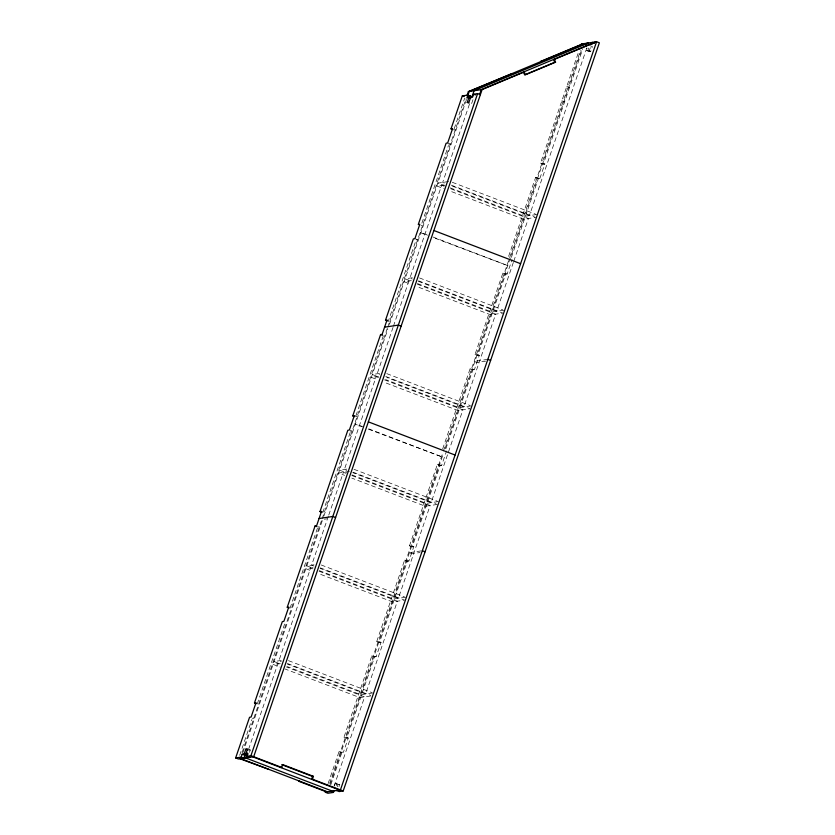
<?xml version="1.0" encoding="UTF-8"?>
<svg xmlns="http://www.w3.org/2000/svg" width="835" height="835" viewBox="0 0 835 835"><rect width="100%" height="100%" fill="white"/><g stroke="black" fill="none" stroke-linecap="round" stroke-linejoin="round"><path stroke-width="0.63" stroke-dasharray="4.17 3.13" d="M239.676 755.31L251.909 719.572M257.243 703.989L285.09 622.659L286.624 622.43M317.425 528.211L290.006 608.308L291.54 608.078M350.189 432.54L322.759 512.627L324.304 512.398L322.456 511.698M355.94 415.726L383.369 335.628L384.904 335.399M421.884 223.133L448.458 145.499M454.209 128.694L464.667 98.175M242.056 752.617L321.84 519.579M322.143 518.702L387.356 328.218M387.784 326.996L465.857 98.937M242.922 752.492L323.542 517.011M323.855 516.103L387.805 329.314M389.475 324.429L466.734 98.791M248.559 749.36L277.888 663.689L280.299 664.608M328.353 516.291L311.632 565.138L314.043 566.057M328.771 515.07L343.404 472.328L345.815 473.257M393.034 327.383L377.149 373.788L379.549 374.706M393.452 326.161L408.92 280.977L411.331 281.896M469.447 104.187L442.665 182.427L445.065 183.345M249.488 752.356L250.312 749.966L248.465 749.266M472.965 99.636L471.744 103.227L470.011 103.488M328.103 783.564L339.073 751.531L343.373 752.356L348.289 738.004L343.978 737.18L371.825 655.851L376.136 656.675L381.042 642.324L376.742 641.499L404.589 560.17L408.889 561.005L413.805 546.654L409.494 545.819L437.342 464.49L441.652 465.325L446.558 450.973M442.675 448.906L470.095 368.82L474.405 369.644L479.321 355.292L475.011 354.468L502.858 273.139L507.169 273.964L512.074 259.612M508.619 256.324L535.611 177.458L539.921 178.293L544.837 163.942L540.527 163.107L578.812 51.3M329.637 783.345L443.02 452.184M443.437 450.952L580.732 49.954M330.075 784.451L443.458 453.28M445.128 448.416L581.598 49.829M330.869 784.629L341.839 752.585L343.373 752.356M343.978 737.18L346.755 738.234L374.591 656.905L376.136 656.675M376.742 641.499L379.507 642.553L407.355 561.235L408.889 561.005M409.494 545.819L412.271 546.883L440.108 465.554L441.652 465.325M445.869 448.739L472.871 369.874L474.405 369.644M475.011 354.468L477.777 355.522L505.624 274.193L507.169 273.964M511.385 257.378L538.387 178.523L539.921 178.293M540.527 163.107L543.293 164.171L582.82 48.722M334.031 786.226L364.624 696.881L286.321 666.914M513.358 262.451L496.637 311.298L418.335 281.332M513.775 261.23L528.409 218.488L450.107 188.522M586.828 47.887L529.4 215.618L451.098 185.652M334.491 785.808L335.315 783.418L337.048 783.157L339.814 784.222L339 786.612M589.593 45.518L592.37 46.572L590.731 51.352L588.999 51.613L586.233 50.559L587.047 48.159M336.223 785.547L337.048 783.157M586.233 50.559L587.955 50.298L589.186 46.708M337.267 786.862L338.081 784.472L339.814 784.222M588.999 51.613L590.637 46.833M453.791 129.916L455.336 129.686M448.875 144.267L450.42 144.037L447.654 142.983M543.293 164.171L544.837 163.942M448.666 181.529L437.853 183.136L445.086 185.902M444.084 184.942L436.872 186.007L444.095 188.773M421.038 225.596L422.573 225.366M536.613 214.543L524.589 216.328L449.898 187.75M412.302 277.752L405.1 278.817L411.123 281.124M411.321 280.623L404.109 281.687L410.131 283.994M503.849 310.223L491.836 312.008L417.145 283.43M477.777 355.522L479.321 355.292M379.549 373.422L372.337 374.498L378.359 376.804M487.849 359.363L474.092 361.409L476.858 362.473L485.615 361.169M378.568 376.293L371.356 377.368L377.378 379.674M471.097 405.904L459.073 407.689L385.593 379.57M350.606 431.309L352.14 431.079L350.303 430.369M346.786 469.103L339.584 470.178L346.807 472.944M349.416 471.441L338.592 473.048L344.615 475.355M438.333 501.574L426.32 503.369L351.629 474.781M324.345 519.203L326.84 518.838M437.352 504.444L425.328 506.24L351.848 478.121M317.853 526.979L319.387 526.749M412.271 546.883L413.805 546.654M314.033 564.784L306.821 565.848L312.843 568.155M421.08 550.912L408.576 552.77L411.352 553.824L420.099 552.53M313.052 567.654L305.84 568.718L311.862 571.025M405.58 597.255L393.556 599.039L318.866 570.462M379.507 642.553L381.042 642.324M281.28 660.464L274.068 661.529L280.09 663.835M280.289 663.334L273.076 664.399L280.31 667.165M372.817 692.935L360.803 694.72L287.313 666.601M370.636 695.983L359.812 697.59L285.132 669.012M252.337 718.34L253.871 718.11M248.579 750.227L250.312 749.966M346.755 738.234L348.289 738.004M587.955 50.298L590.731 51.352M566.777 86.454L569.543 87.518M561.861 100.805L564.627 101.87M535.611 177.458L538.387 178.523M452.278 182.28L535.402 214.084M451.297 185.151L535.621 217.413L523.608 219.198L450.117 191.079M444.084 186.215L441.673 185.297L409.901 278.107L412.313 279.026M427.009 234.718L420.12 232.548L427.343 235.313M433.031 237.025L507.722 265.603L433.365 237.61M414.891 238.664L417.657 239.718L416.122 239.948L388.275 321.277L389.82 321.047L387.972 320.337M502.858 273.139L505.624 274.193M419.525 277.951L502.649 309.764M418.544 280.821L502.868 313.094L490.844 314.878L416.164 286.301M417.354 284.203L495.656 314.169L463.884 406.969L386.782 377.472M470.095 368.82L472.871 369.874M386.762 373.631L469.886 405.434M385.78 376.502L470.105 408.774L458.091 410.559L383.401 381.981M378.568 377.577L376.167 376.658L344.385 469.458L346.796 470.387M384.591 379.883L462.893 409.839L431.121 502.649L352.819 472.683M354.291 415.663L357.056 416.728M362.693 426.539L354.604 423.898L361.826 426.664M368.715 428.846L442.206 456.964L367.849 428.971M437.342 464.49L440.108 465.554M354.009 469.312L437.133 501.115M353.028 472.182L436.152 503.985M351.838 475.553L430.14 505.519L398.368 598.33L320.066 568.364M404.589 560.17L407.355 561.235M321.245 564.992L404.37 596.795M320.264 567.863L404.589 600.125L392.575 601.91L317.885 573.332M313.052 568.927L310.651 568.009L278.869 660.819L281.28 661.737M319.074 571.234L397.387 601.2L365.605 694.01L287.303 664.044M371.825 655.851L374.591 656.905M288.492 660.662L371.617 692.476M287.511 663.533L370.636 695.346M339.073 751.531L341.839 752.585M335.315 783.418L338.081 784.472"/><path stroke-width="1.25" d="M555.557 62.187L554.701 62.322L553.574 59.473L554.44 59.348L555.557 62.187L525.403 74.785L524.276 71.946L482.129 89.543L253.694 756.729L238.413 759.005L235.647 757.94L249.561 717.275L251.105 717.046L256.021 702.694L254.477 702.924L282.324 621.605L283.858 621.376L288.774 607.024L287.24 607.254L315.077 525.925L316.622 525.695L321.527 511.344L319.993 511.573L347.84 430.244L349.374 430.015L354.291 415.663L352.756 415.893L380.593 334.564L382.138 334.334L387.043 319.982L385.509 320.212L413.356 238.893L414.891 238.664L419.807 224.312L418.272 224.542L446.109 143.213L447.654 142.983L452.56 128.632L451.025 128.861L462.308 95.889L467.84 95.075L470.606 96.129L469.959 98.039M467.12 95.263L468.383 91.589L511.396 73.856M235.647 757.94L241.169 757.126L242.15 754.255L244.175 753.953L246.941 755.007L244.926 755.31L242.15 754.255M244.175 753.953L245.814 749.162L247.546 748.911L245.907 753.692L247.745 754.402M469.082 103.133L467.245 102.423L468.873 97.643L470.721 98.342M244.926 755.31L243.935 758.18L241.169 757.126M247.296 753.034L245.626 757.929L332.361 791.121M471.963 96.85L474.05 90.744L588.508 42.95M249.707 757.324L246.941 756.259L247.922 753.389L245.907 753.692M480.365 94.679L477.599 93.624L473.612 94.209L472.631 97.079L470.606 97.382L468.967 102.173L467.245 102.423M246.941 756.259L250.928 755.675L477.599 93.624M479.582 94.574L481.263 89.669L595.72 41.875M280.821 767.563L281.687 767.438L282.668 764.568L313.428 776.341L312.447 779.212L311.58 779.337L312.561 776.466L313.428 776.341M586.17 45.111L586.828 43.201L588.675 43.911M336.442 790.515L339.208 791.57L343.206 790.975L599.363 42.815L596.587 41.75L340.43 789.92L325.149 792.196L327.915 793.25L333.447 792.425L334.094 790.515M591.942 44.255L592.599 42.345L594.447 43.055M582.84 43.796L540.694 61.393L541.56 61.268M583.707 43.671L469.239 91.453L466.859 97.945L468.873 97.643M554.44 59.348L596.587 41.75L581.306 44.025L583.143 44.725M524.537 74.91L554.701 62.322M524.276 71.946L523.409 72.071L524.161 73.971M468.383 91.589L482.129 89.543M468.393 96.463L470.606 96.129M384.591 327.163L398.337 325.118L401.113 326.182M319.074 518.514L332.821 516.479L335.597 517.533M282.668 764.568L281.802 764.693L312.561 776.466M268.807 769.359L239.948 758.775M299.556 781.122L298.7 781.257L326.683 791.966M473.612 94.209L475.459 94.919M462.308 95.889L464.156 96.599M451.025 128.861L452.873 129.561M433.866 230.502L520.602 263.693M385.509 320.212L387.356 320.922M487.849 359.363L490.615 360.428M380.593 334.564L382.44 335.273M368.35 421.852L455.085 455.044M352.756 415.893L354.593 416.602M422.333 550.724L425.098 551.778M319.993 511.573L321.84 512.283M315.077 525.925L316.924 526.635M287.24 607.254L289.077 607.953M254.477 702.924L256.324 703.634M245.814 749.162L247.661 749.872M250.928 755.675L281.687 767.438M312.447 779.212L343.206 790.975M252.838 756.854L339.574 790.046M330.67 791.371L333.447 792.425M240.814 758.65L327.55 791.83"/></g></svg>
